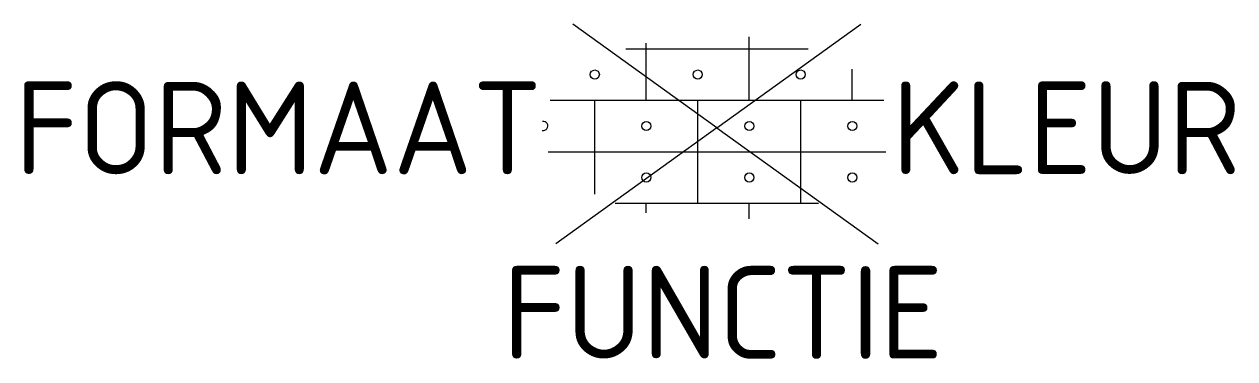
# Model space of a CAD drawing. Extents: x -13.5 to 10.1, y -4.5 to 2.
import ezdxf
from ezdxf.enums import TextEntityAlignment as Align

# ---------------------------------------------------------------- set-up
doc = ezdxf.new("R2010")
doc.units = 0
doc.styles.add('NLCS-ISO', font='NLCS-ISO.ttf')

msp = doc.modelspace()

# ---------------------------------------------------------------- linework, layer by layer
for p, q in [((0, 0), (-2.796, 2.013)), ((0, 0), (2.796, 2.013)), ((-1.372, 0.536), (-1.372, 1.647)), ((0.628, 0.536), (0.628, 1.769)), ((-1.771, 1.536), (1.771, 1.536)), ((2.628, 0.536), (2.628, 1.139)), ((-3.241, 0.536), (3.241, 0.536)), ((-2.372, -1.288), (-2.372, 0.536)), ((-0.372, -1.464), (-0.372, 0.536)), ((1.628, -1.464), (1.628, 0.536)), ((0, 0), (-3.129, -2.253)), ((0, 0), (3.129, -2.253)), ((-3.28, -0.464), (3.28, -0.464)), ((-1.974, -1.464), (1.974, -1.464)), ((-1.372, -1.647), (-1.372, -1.464)), ((0.628, -1.769), (0.628, -1.464))]:
    msp.add_line(p, q)
for centre in [(-2.372, 1.036), (-0.372, 1.036), (1.628, 1.036), (-1.372, 0.036), (0.628, 0.036), (2.628, 0.036), (-1.372, -0.964), (0.628, -0.964), (2.628, -0.964)]:
    msp.add_circle(centre, 0.0881)
msp.add_arc((-3.372, 0.036), 0.0881, 255.5509, 100.0924)

# ---------------------------------------------------------------- texts
at = {"style": 'NLCS-ISO'}
msp.add_attdef('FORMAAT', text='KF', height=1.8, dxfattribs=at).set_placement((-3.395, 0), align=Align.MIDDLE_RIGHT)
msp.add_attdef('KLEUR', text='RD', height=1.8, dxfattribs=at).set_placement((3.395, 0), align=Align.MIDDLE_LEFT)
at = {"style": 'NLCS-ISO', "flags": 1}
msp.add_attdef('FUNCTIE', text='', height=1.8, dxfattribs=at).set_placement((0.116, -3.585), align=Align.MIDDLE_CENTER)

doc.saveas('drawing.dxf')
